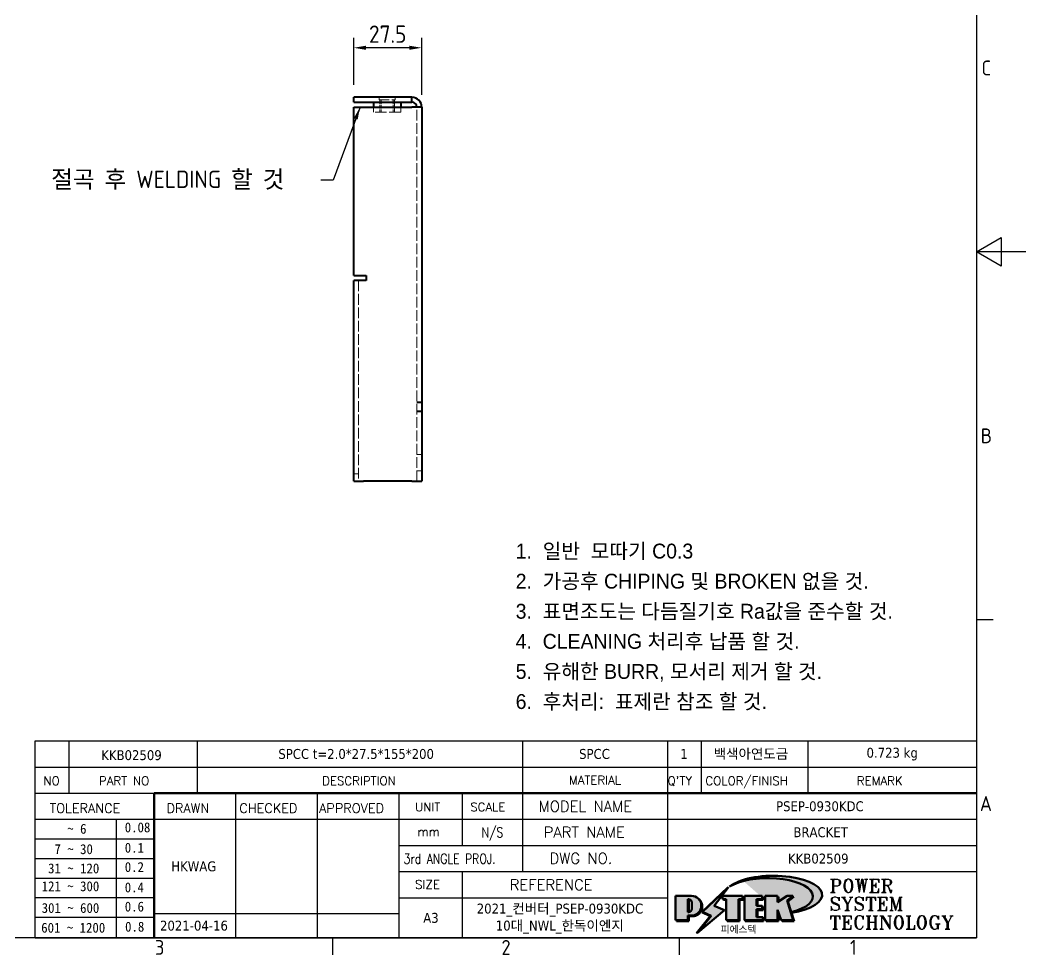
# Model space of a CAD drawing. Header units: millimetres. Extents: x 0 to 840, y 0 to 594.
# Drawn here: x 433.9 to 840, y 13.1 to 390.5 of the extents above; entities that cross this region are included whole.
import ezdxf
from ezdxf.enums import TextEntityAlignment as Align

# ---------------------------------------------------------------- set-up
doc = ezdxf.new("R2010")
doc.units = ezdxf.units.MM
doc.header["$LTSCALE"] = 2
doc.linetypes.add('DASHED', pattern=[0.2067, 0.1654, -0.0413])
doc.layers.get('0').update_dxf_attribs({"color": 3, "lineweight": 25})
for name, color, linetype, lineweight in [('가려진 것(ISO)', 2, 'DASHED', 18), ('가시적인 것(ISO)', 3, 'Continuous', 40), ('경계(ISO)', 7, 'Continuous', 25), ('기호(ISO)', 5, 'Continuous', 25), ('제목(ISO)', 5, 'Continuous', 50), ('치수(ISO)', 2, 'Continuous', 25), ('해치(ISO)', 7, 'Continuous', 18)]:
    doc.layers.add(name, color=color, linetype=linetype, lineweight=lineweight)
doc.styles.add('HAN_291', font='')
doc.styles.add('HAN_370', font='', dxfattribs={"width": 2})
doc.styles.add('ISO Proportional', font='arial.ttf')
doc.styles.add('RC_284', font='ROMANC.shx')
doc.styles.add('RC_287', font='ROMANC.shx')
doc.styles.add('RC_292', font='ROMANC.shx')
doc.styles.add('ROMANT_294', font='romant.shx')
doc.styles.add('문자 텍스트_M2B', font='isocp.shx')
doc.styles.add('치수 텍스트_PSTEK_POSCO', font='isocp.shx')
doc.styles.add('텍스트 스타일198', font='tahoma.ttf')
doc.styles.add('텍스트 스타일333', font='ROMANC.shx', dxfattribs={"width": 0.800000011920929})
doc.styles.get('HAN_291').set_extended_font_data('GulimChe')
doc.styles.get('HAN_370').set_extended_font_data('GulimChe')
doc.dimstyles.new('치수_PSTEK_POSCO', dxfattribs={"dimscale": 2, "dimtxt": 3.5, "dimasz": 2.5, "dimexe": 2, "dimexo": 2.5, "dimgap": 1, "dimtad": 1, "dimrnd": 1e-08, "dimdsep": 46, "dimtxsty": '치수 텍스트_PSTEK_POSCO', "dimcen": 0.09, "dimdle": 10, "dimclrd": 7, "dimclre": 7, "dimclrt": 2, "dimadec": 1, "dimazin": 2, "dimtfac": 1, "dimtmove": 0, "dimatfit": 3, "dimfxl": 0, "dimtolj": 1, "dimlwd": -1, "dimlwe": -1, "dimarcsym": 0})
doc.dimstyles.new('치수_PSTEK_POSCO$7', dxfattribs={"dimscale": 2, "dimtxt": 3.5, "dimasz": 2.5, "dimexe": 2, "dimexo": 2.5, "dimgap": 1, "dimtad": 1, "dimrnd": 1e-08, "dimdsep": 46, "dimtxsty": '치수 텍스트_PSTEK_POSCO', "dimcen": 0.09, "dimdle": 10, "dimclrd": 7, "dimclre": 7, "dimclrt": 2, "dimadec": 1, "dimazin": 2, "dimtfac": 1, "dimtmove": 0, "dimatfit": 3, "dimfxl": 0, "dimtolj": 1, "dimlwd": -1, "dimlwe": -1, "dimarcsym": 0})

# ---------------------------------------------------------------- blocks, each defined once
blk = doc.blocks.new('경계 Default Border')
at = {"layer": '경계(ISO)'}
for p, q in [((410, 74.25000190734863), (413.4000015258789, 74.25000190734863)), ((280, 10), (280, 6.599999666213989)), ((350, 10), (350, 6.599999666213989))]:
    blk.add_line(p, q, dxfattribs=at)
at = {"layer": '경계(ISO)', "flags": 128}
for points in [[(10, 10), (10, 287.0000076293945), (410, 287.0000076293945), (410, 10), (10, 10)], [(420, 148.5000038146973), (410, 148.5000038146973), (415, 151.3867473602295), (415, 145.6132507324219), (410, 148.5000038146973)]]:
    blk.add_lwpolyline(points, dxfattribs=at)
at = {"layer": '경계(ISO)', "color": 2, "char_height": 3.00000011920929, "attachment_point": 7, "style": '문자 텍스트_M2B'}
for s, insert in [('C', (411.0445395201643, 184.0963944559917)), ('B', (410.878270202895, 109.8463944559917)), ('A', (410.7144008173592, 35.61784856929444)), ('3', (244.1685395229535, 6.57139439638704)), ('2', (314.127739416884, 6.57139439638704)), ('1', (384.4860661041481, 6.59999988079071))]:
    blk.add_mtext(s, dxfattribs=dict(at, insert=insert))
blk = doc.blocks.new('제목 블록 PSTEK')
for color, points in [(252, [(317.2195697678507, 17.0593801673321), (322.0326348870767, 21.62682475217465), (322.2781991042243, 21.94392121864296), (317.0471853425802, 16.97985676345368), (318.7512090904202, 16.1899260703855), (316.0018030350395, 12.71868385740789), (316.3356552234328, 13.00206718743325), (318.9235935156908, 16.2694494742633)]), (5, [(321.6183518841322, 17.4193704504104), (319.5281351041078, 18.24969419629727), (322.4505835294948, 22.02344462252142), (317.2195697678507, 17.0593801673321), (318.9235935156908, 16.2694494742633), (316.1741874603099, 12.79820726128571)]), (1, [(324.4839107253602, 19.60711530335299), (325.2419748254881, 19.60711530335299), (325.2419748254881, 20.25857663940324), (321.2266040451076, 20.25857663940324), (321.2266040451076, 19.60711530335299), (321.9846681452406, 19.60711530335299), (321.9846681452406, 15.3430047401139), (324.4839107253602, 15.3430047401139)]), (252, [(321.9846681452406, 19.60711530335299), (321.4042753185749, 19.60711530335299), (321.4042753185749, 19.45905590879572), (321.9846681452406, 19.45905590879572)]), (252, [(324.6615819988275, 19.45905590879572), (325.4196460989604, 19.45905590879572), (325.4196460989604, 20.11051724484596), (325.2419748254881, 20.11051724484596), (325.2419748254881, 19.60711530335299), (324.4839107253602, 19.60711530335299), (324.4839107253602, 15.3430047401139), (322.1623394187076, 15.3430047401139), (322.1623394187076, 15.19494534555726), (324.6615819988275, 15.19494534555726)]), (1, [(329.2277337269622, 20.25857663940324), (325.65654113025, 20.25857663940324), (325.65654113025, 15.3430047401139), (329.3580259941756, 15.3430047401139), (329.3580259941756, 15.9944660761648), (328.1137701654877, 15.9944660761648), (328.1137701654877, 17.56360607323003), (329.2277337269622, 17.56360607323003), (329.2277337269622, 18.25543873810179), (328.1137701654877, 18.25543873810179), (328.1137701654877, 19.60711530335299), (329.2277337269622, 19.60711530335299)]), (252, [(328.2914414389548, 19.45905590879572), (329.4054050004294, 19.45905590879572), (329.4054050004294, 20.11051724484596), (329.2277337269622, 20.11051724484596), (329.2277337269622, 19.60711530335299), (328.1137701654877, 19.60711530335299), (328.1137701654877, 18.25543873810179), (328.2914414389548, 18.25543873810179)]), (1, [(332.3312149849806, 20.25857663940324), (329.8592894925411, 20.25857663940324), (329.8592894925411, 15.3430047401139), (332.3312149849806, 15.3430047401139), (332.3312149849806, 17.4318630164523), (333.0701931098801, 15.3430047401139), (335.4855464857051, 15.3430047401139), (334.2514536401189, 19.30614745124769), (335.4379594596742, 20.25857663940324), (334.3071782107978, 20.25857663940324), (332.3312149849806, 18.99741471888304)]), (252, [(332.5088862584528, 20.1105172448466), (332.3312149849806, 20.1105172448466), (332.3312149849806, 18.99741471888368), (332.5088862584528, 19.11081371413894)]), (252, [(335.6156307331414, 20.11051724484596), (335.2535118015555, 20.11051724484596), (334.2514536401189, 19.30614745124769), (335.4855464857051, 15.3430047401139), (333.1954852176545, 15.3430047401139), (333.2478643833523, 15.19494534555726), (335.6632177591723, 15.19494534555726), (334.4291249135862, 19.15808805669106)]), (252, [(328.2914414389548, 17.41554667867274), (329.4054050004294, 17.41554667867274), (329.4054050004294, 18.10737934354514), (329.2277337269622, 18.10737934354514), (329.2277337269622, 17.56360607323003), (328.1137701654877, 17.56360607323003), (328.1137701654877, 15.9944660761648), (328.2914414389548, 15.9944660761648)]), (252, [(332.5088862584528, 16.92964231796647), (332.3312149849806, 17.43186301645164), (332.3312149849806, 15.3430047401139), (330.0369607660135, 15.3430047401139), (330.0369607660135, 15.19494534555726), (332.5088862584528, 15.19494534555726)]), (252, [(329.5356972676428, 15.8464066816075), (329.3580259941756, 15.8464066816075), (329.3580259941756, 15.3430047401139), (325.8342124037171, 15.3430047401139), (325.8342124037171, 15.19494534555726), (329.5356972676428, 15.19494534555726)])]:
    blk.add_hatch(color=color).paths.add_polyline_path(points)
h = blk.add_hatch(color=1)
edge = h.paths.add_edge_path(flags=0)
edge.add_line((314.2242174273352, 19.60711530335299), (314.2242174273352, 17.00126995915134))
edge.add_line((314.2242174273352, 17.00126995915134), (314.3485873187598, 17.00126995915134))
edge.add_arc((314.3485873187598, 17.6527312952023), 0.6514613360509371, 270, 360)
edge.add_line((315.0000486548106, 17.6527312952023), (315.0000486548106, 18.95565396730211))
edge.add_arc((314.3485873187598, 18.95565396730212), 0.6514613360508712, 0, 90)
edge.add_line((314.3485873187598, 19.60711530335299), (314.2242174273352, 19.60711530335299))
edge = h.paths.add_edge_path()
edge.add_arc((314.9847713324306, 18.28938669179658), 1.969189947606664, 269.9999999999959, 450)
edge.add_line((314.9847713324306, 20.25857663940318), (311.7664314776902, 20.25857663940324))
edge.add_line((311.7664314776902, 20.25857663940324), (311.7664314776902, 15.3430047401139))
edge.add_line((311.7664314776902, 15.3430047401139), (314.2242174273352, 15.3430047401139))
edge.add_line((314.2242174273352, 15.3430047401139), (314.2242174273352, 16.32019674418991))
edge.add_line((314.2242174273352, 16.32019674418991), (314.9847713324307, 16.32019674418991))
h = blk.add_hatch(color=252)
edge = h.paths.add_edge_path()
edge.add_arc((314.9847713324309, 18.28938669179657), 1.969189947606666, 270, 406.8278729790604)
edge.add_arc((315.1624426058984, 18.1413272972396), 1.969189947606962, -90, 53.560984836317004, ccw=False)
edge.add_line((315.1624426058984, 16.17213734963263), (314.4018887008024, 16.17213734963263))
edge.add_line((314.4018887008024, 16.17213734963263), (314.4018887008024, 15.19494534555726))
edge.add_line((314.4018887008024, 15.19494534555726), (311.9441027511573, 15.19494534555726))
edge.add_line((311.9441027511573, 15.19494534555726), (311.9441027511573, 15.3430047401139))
edge.add_line((311.9441027511573, 15.3430047401139), (314.2242174273352, 15.3430047401139))
edge.add_line((314.2242174273352, 15.3430047401139), (314.2242174273352, 16.32019674418991))
edge.add_line((314.2242174273352, 16.32019674418991), (314.9847713324309, 16.32019674418991))
h = blk.add_hatch(color=252)
edge = h.paths.add_edge_path()
edge.add_line((314.4018887008024, 19.45905590879572), (314.5262585922315, 19.45905590879572))
edge.add_arc((314.5262585922314, 18.80759457274939), 0.6514613360463194, 60.4189348879147, 90.00000000000318, ccw=False)
edge.add_arc((314.3485873187602, 18.95565396730057), 0.6514613360524251, 39.96992292766206, 90.00000000009999)
edge.add_line((314.3485873187591, 19.60711530335307), (314.2242174273352, 19.60711530335298))
edge.add_line((314.2242174273352, 19.60711530335299), (314.2242174273352, 17.00126995915134))
edge.add_line((314.2242174273352, 17.00126995915134), (314.3485873187591, 17.00126995915134))
edge.add_arc((314.3485873187568, 17.652731295233), 0.6514613360816299, 270.0000000002, 274.6930825552478)
edge.add_line((314.4018887008024, 17.0034541317032), (314.4018887008024, 19.45905590879572))
at = {"layer": '해치(ISO)', "true_color": 0x27d1fc}
h = blk.add_hatch(color=140, dxfattribs=at)
edge = h.paths.add_edge_path()
edge.add_ellipse((330.3660919371412, 20.15576403068321), major_axis=(9.100907360794343, 0), ratio=0.4069904968023172, start_angle=301.3098473703837, end_angle=507.7436900681698)
edge.add_ellipse((331.5340919371412, 20.4634168429492), major_axis=(-9.82350664112931, 0), ratio=0.3942600559756514, start_angle=111.51207141178469, end_angle=334.47025347086895, ccw=False)
edge.add_line((335.1363447531188, 16.8601935978785), (335.0955236905705, 16.99119398620872))
at = {"color": 180}
for p, q in [((182.475792979055, 11.79100474011392), (182.4757929790549, 51.56524660363496)), ((182.4757929790549, 51.56524660363496), (372.4757929537551, 51.56524660363496)), ((189.2651435055721, 51.56524660363496), (189.2651435055722, 41.00524660363494)), ((215.2152739891528, 41.00524660363494), (215.2152739891528, 51.56524660363496)), ((280.8758854511282, 51.56524660363496), (280.8758854511282, 41.00524660363494)), ((310.0881549537552, 51.56524660363496), (310.0881549537553, 41.00524660363494)), ((316.9044520275131, 51.56524660363496), (316.9044520275127, 41.00524660363494)), ((338.4566026226726, 51.56524660363496), (338.4566026226727, 41.00524660363494)), ((372.4757929537551, 51.56524660363496), (372.4757929537551, 11.79100474011389)), ((182.475792979055, 46.2852466036349), (372.4757929537551, 46.28524660363492)), ((182.475792979055, 41.00524660363493), (206.451475290024, 41.00524660363493)), ((222.9401812389276, 11.79100474011392), (222.9401812389276, 41.00524660363494)), ((239.4288871878316, 11.79100474011392), (239.4288871878316, 41.00524660363494)), ((255.9175931367356, 11.79100474011392), (255.9175931367356, 41.00524660363494)), ((268.6918866058747, 41.00524660363494), (268.6918866058747, 30.44524660363498)), ((280.8758854511282, 41.00524660363494), (280.8758854511282, 25.16524660363502)), ((310.088154953755, 41.00524660363494), (310.088154953755, 11.79100474011392)), ((182.475792979055, 35.72524660363497), (206.451475290024, 35.72524660363497)), ((198.8621818849491, 12.02524660363491), (198.8621818849491, 35.72524660363497)), ((206.451475290024, 35.72524660363497), (372.4757929537551, 35.72524660363497)), ((182.475792979055, 31.77524660363492), (206.451475290024, 31.77524660363492)), ((255.917593136736, 30.44524660363498), (372.4757929537552, 30.44524660363501)), ((182.475792979055, 27.82524660363487), (206.451475290024, 27.82524660363487)), ((255.9175931367359, 25.16524660363502), (372.4757929537552, 25.165246603635)), ((268.6918866058744, 25.16524660363502), (268.6918866058744, 11.79100474011392)), ((182.475792979055, 23.87524660363505), (206.451475290024, 23.87524660363505)), ((182.475792979055, 19.92524660363478), (206.451475290024, 19.92524660363478)), ((255.9175931367359, 19.88524660363481), (310.0881549537553, 19.88524660363481)), ((206.451475290024, 16.74100474011396), (255.9175931367359, 16.74100474011396)), ((182.475792979055, 15.97524660363496), (206.451475290024, 15.97524660363496)), ((182.475792979055, 11.79100474011392), (372.4757929537551, 11.79100474011389))]:
    blk.add_line(p, q, dxfattribs=at)
at = {"color": 7, "lineweight": 50}
for p, q in [((206.4514752900237, 11.79100474011392), (206.4514752900237, 41.00524660363494)), ((206.451475290024, 41.00524660363494), (372.4757929537551, 41.00524660363496))]:
    blk.add_line(p, q, dxfattribs=at)
at = {"color": 7}
for p, q in [((322.2781991042243, 21.94392121864296), (317.0471853425802, 16.97985676345368)), ((322.4505835294948, 22.02344462252142), (317.2195697678507, 17.0593801673321)), ((317.2195697678507, 17.0593801673321), (322.0326348870767, 21.62682475217465)), ((319.5281351041078, 18.24969419629727), (322.4505835294948, 22.02344462252142)), ((322.0326348870767, 21.62682475217465), (322.2781991042243, 21.94392121864296)), ((311.7664314776902, 20.25900474011391), (311.7664314776902, 15.34300474011391)), ((314.9847713324309, 20.25857663940324), (311.7664314776902, 20.25857663940324)), ((314.9847713324309, 20.25857663940324), (311.7664314776902, 20.25857663940324)), ((311.7664314776902, 20.25857663940324), (311.7664314776902, 15.3430047401139)), ((314.2242174273352, 17.00126995915134), (314.2242174273352, 19.60711530335299)), ((314.2242174273352, 19.60711530335299), (314.3485873187591, 19.60711530335299)), ((314.3485873187591, 19.60711530335299), (314.2242174273352, 19.60711530335299)), ((314.2242174273352, 19.60711530335299), (314.2242174273352, 17.00126995915134)), ((314.2242174273352, 17.00126995915134), (314.2242174273352, 19.60711530335299)), ((314.2242174273352, 19.60711530335299), (314.3485873187591, 19.60711530335299)), ((314.4018887008024, 19.45905590879572), (314.5262585922314, 19.45905590879572)), ((314.4018887008024, 17.0034541317032), (314.4018887008024, 19.45905590879572)), ((315.0000486548106, 18.95565396730275), (315.0000486548106, 17.65273129520161)), ((315.0000486548106, 18.95565396730275), (315.0000486548106, 17.65273129520161)), ((325.2419748254881, 20.25857663940324), (321.2266040451076, 20.25857663940324)), ((321.2266040451076, 20.25857663940324), (321.2266040451076, 19.60711530335299)), ((325.2419748254881, 20.25857663940324), (321.2266040451076, 20.25857663940324)), ((321.2266040451076, 20.25857663940324), (321.2266040451076, 19.60711530335299)), ((321.2266040451076, 19.60711530335299), (321.9846681452406, 19.60711530335299)), ((321.2266040451076, 19.60711530335299), (321.9846681452406, 19.60711530335299)), ((321.4042753185749, 19.60711530335299), (321.4042753185749, 19.45905590879572)), ((321.9846681452406, 19.60711530335299), (321.4042753185749, 19.60711530335299)), ((321.4042753185749, 19.45905590879572), (321.9846681452406, 19.45905590879572)), ((321.9846681452406, 19.60711530335299), (321.9846681452406, 15.3430047401139)), ((321.9846681452406, 19.45905590879572), (321.9846681452406, 19.60711530335299)), ((321.9846681452406, 19.60711530335299), (321.9846681452406, 15.3430047401139)), ((324.4839107253602, 19.60711530335299), (325.2419748254881, 19.60711530335299)), ((324.4839107253602, 15.3430047401139), (324.4839107253602, 19.60711530335299)), ((325.2419748254881, 19.60711530335299), (324.4839107253602, 19.60711530335299)), ((324.4839107253602, 19.60711530335299), (324.4839107253602, 15.3430047401139)), ((324.4839107253602, 19.60711530335299), (325.2419748254881, 19.60711530335299)), ((324.4839107253602, 15.3430047401139), (324.4839107253602, 19.60711530335299)), ((324.6615819988275, 19.45905590879572), (325.4196460989604, 19.45905590879572)), ((324.6615819988275, 15.19494534555726), (324.6615819988275, 19.45905590879572)), ((325.2419748254881, 19.60711530335299), (325.2419748254881, 20.25857663940324)), ((325.2419748254881, 19.60711530335299), (325.2419748254881, 20.25857663940324)), ((325.4196460989604, 20.11051724484596), (325.2419748254881, 20.11051724484596)), ((325.2419748254881, 20.11051724484596), (325.2419748254881, 19.60711530335299)), ((325.4196460989604, 19.45905590879572), (325.4196460989604, 20.11051724484596)), ((329.2277337269622, 20.25857663940324), (325.65654113025, 20.25857663940324)), ((325.65654113025, 20.25857663940324), (325.65654113025, 15.3430047401139)), ((325.65654113025, 20.25857663940324), (325.65654113025, 15.3430047401139)), ((329.2277337269622, 20.25857663940324), (325.65654113025, 20.25857663940324)), ((328.1137701654877, 18.25543873810179), (328.1137701654877, 19.60711530335299)), ((328.1137701654877, 19.60711530335299), (329.2277337269622, 19.60711530335299)), ((329.2277337269622, 19.60711530335299), (328.1137701654877, 19.60711530335299)), ((328.1137701654877, 19.60711530335299), (328.1137701654877, 18.25543873810179)), ((328.1137701654877, 18.25543873810179), (328.1137701654877, 19.60711530335299)), ((328.1137701654877, 19.60711530335299), (329.2277337269622, 19.60711530335299)), ((328.2914414389548, 18.25543873810179), (328.2914414389548, 19.45905590879572)), ((328.2914414389548, 19.45905590879572), (329.4054050004294, 19.45905590879572)), ((329.2277337269622, 19.60711530335299), (329.2277337269622, 20.25857663940324)), ((329.2277337269622, 19.60711530335299), (329.2277337269622, 20.25857663940324)), ((329.4054050004294, 20.11051724484596), (329.2277337269622, 20.11051724484596)), ((329.2277337269622, 20.11051724484596), (329.2277337269622, 19.60711530335299)), ((329.4054050004294, 19.45905590879572), (329.4054050004294, 20.11051724484596)), ((332.3312149849806, 20.25857663940324), (329.8592894925411, 20.25857663940324)), ((329.8592894925411, 20.25857663940324), (329.8592894925411, 15.3430047401139)), ((329.8592894925411, 20.25857663940324), (329.8592894925411, 15.3430047401139)), ((332.3312149849806, 20.25857663940324), (329.8592894925411, 20.25857663940324)), ((334.3071782107978, 20.25857663940324), (332.3312149849806, 18.99741471888304)), ((332.3312149849806, 18.99741471888304), (332.3312149849806, 20.25857663940324)), ((334.3071782107978, 20.25857663940324), (332.3312149849806, 18.99741471888304)), ((332.3312149849806, 18.99741471888304), (332.3312149849806, 20.25857663940324)), ((332.5088862584528, 20.1105172448466), (332.3312149849806, 20.1105172448466)), ((332.3312149849806, 20.1105172448466), (332.3312149849806, 18.99741471888368)), ((332.3312149849806, 18.99741471888368), (332.5088862584528, 19.11081371413894)), ((332.5088862584528, 19.11081371413894), (332.5088862584528, 20.1105172448466)), ((334.2514536401189, 19.30614745124769), (335.4379594596742, 20.25857663940324)), ((334.2514536401189, 19.30614745124769), (335.4379594596742, 20.25857663940324)), ((335.2535118015555, 20.11051724484596), (334.2514536401189, 19.30614745124769)), ((335.4855464857051, 15.3430047401139), (334.2514536401189, 19.30614745124769)), ((334.2514536401189, 19.30614745124769), (335.4855464857051, 15.3430047401139)), ((335.4855464857051, 15.3430047401139), (334.2514536401189, 19.30614745124769)), ((335.4379594596742, 20.25857663940324), (334.3071782107978, 20.25857663940324)), ((335.4379594596742, 20.25857663940324), (334.3071782107978, 20.25857663940324)), ((334.4291249135862, 19.15808805669104), (335.6156307331414, 20.11051724484596)), ((335.6632177591723, 15.19494534555726), (334.4291249135862, 19.15808805669104)), ((335.6156307331414, 20.11051724484596), (335.2535118015555, 20.11051724484596)), ((314.3485873187591, 17.00126995915134), (314.2242174273352, 17.00126995915134)), ((314.2242174273352, 17.00126995915134), (314.3485873187591, 17.00126995915134)), ((314.3485873187591, 17.00126995915134), (314.2242174273352, 17.00126995915134)), ((314.2242174273352, 16.32019674418991), (314.9847713324309, 16.32019674418991)), ((314.2242174273352, 15.3430047401139), (314.2242174273352, 16.32019674418991)), ((314.9847713324309, 16.32019674418991), (314.2242174273352, 16.32019674418991)), ((314.2242174273352, 16.32019674418991), (314.2242174273352, 15.3430047401139)), ((314.2242174273352, 16.32019674418991), (314.9847713324309, 16.32019674418991)), ((314.2242174273352, 15.3430047401139), (314.2242174273352, 16.32019674418991)), ((316.1741874603099, 12.79820726128571), (321.6183518841322, 17.4193704504104)), ((318.9235935156908, 16.2694494742633), (316.1741874603099, 12.79820726128571)), ((316.3356552234328, 13.00206718743325), (318.9235935156908, 16.2694494742633)), ((317.0471853425802, 16.97985676345368), (318.7512090904202, 16.1899260703855)), ((318.9235935156908, 16.2694494742633), (317.2195697678507, 17.0593801673321)), ((317.2195697678507, 17.0593801673321), (318.9235935156908, 16.2694494742633)), ((321.6183518841322, 17.4193704504104), (319.5281351041078, 18.24969419629727)), ((329.2277337269622, 18.25543873810179), (328.1137701654877, 18.25543873810179)), ((328.1137701654877, 18.25543873810179), (328.2914414389548, 18.25543873810179)), ((329.2277337269622, 18.25543873810179), (328.1137701654877, 18.25543873810179)), ((328.1137701654877, 17.56360607323003), (329.2277337269622, 17.56360607323003)), ((328.1137701654877, 15.9944660761648), (328.1137701654877, 17.56360607323003)), ((329.2277337269622, 17.56360607323003), (328.1137701654877, 17.56360607323003)), ((328.1137701654877, 17.56360607323003), (328.1137701654877, 15.9944660761648)), ((328.1137701654877, 17.56360607323003), (329.2277337269622, 17.56360607323003)), ((328.1137701654877, 15.9944660761648), (328.1137701654877, 17.56360607323003)), ((328.2914414389548, 15.9944660761648), (328.2914414389548, 17.41554667867274)), ((328.2914414389548, 17.41554667867274), (329.4054050004294, 17.41554667867274)), ((329.2277337269622, 17.56360607323003), (329.2277337269622, 18.25543873810179)), ((329.2277337269622, 17.56360607323003), (329.2277337269622, 18.25543873810179)), ((329.4054050004294, 18.10737934354514), (329.2277337269622, 18.10737934354514)), ((329.2277337269622, 18.10737934354514), (329.2277337269622, 17.56360607323003)), ((329.4054050004294, 17.41554667867274), (329.4054050004294, 18.10737934354514)), ((332.3312149849806, 17.4318630164523), (333.0701931098801, 15.3430047401139)), ((332.3312149849806, 15.3430047401139), (332.3312149849806, 17.4318630164523)), ((332.5088862584528, 16.92964231796647), (332.3312149849806, 17.43186301645164)), ((332.3312149849806, 17.43186301645164), (332.3312149849806, 15.3430047401139)), ((332.3312149849806, 17.4318630164523), (333.0701931098801, 15.3430047401139)), ((332.3312149849806, 15.3430047401139), (332.3312149849806, 17.4318630164523)), ((332.5088862584528, 15.19494534555726), (332.5088862584528, 16.92964231796647)), ((345.0447381189468, 17.50375595811051), (344.9867755289346, 17.689895936919)), ((311.7664314776902, 15.3430047401139), (314.2242174273352, 15.3430047401139)), ((311.7664314776902, 15.3430047401139), (314.2242174273352, 15.3430047401139)), ((314.2242174273352, 15.3430047401139), (311.9441027511573, 15.3430047401139)), ((311.9441027511573, 15.3430047401139), (311.9441027511573, 15.19494534555726)), ((311.9441027511573, 15.19494534555726), (314.4018887008024, 15.19494534555726)), ((314.4018887008024, 16.17213734963263), (315.162442605898, 16.17213734963263)), ((314.4018887008024, 15.19494534555726), (314.4018887008024, 16.17213734963263)), ((318.7512090904202, 16.1899260703855), (316.0018030350395, 12.71868385740789)), ((321.9846681452406, 15.3430047401139), (324.4839107253602, 15.3430047401139)), ((321.9846681452406, 15.3430047401139), (324.4839107253602, 15.3430047401139)), ((324.4839107253602, 15.3430047401139), (322.1623394187076, 15.3430047401139)), ((322.1623394187076, 15.3430047401139), (322.1623394187076, 15.19494534555726)), ((322.1623394187076, 15.19494534555726), (324.6615819988275, 15.19494534555726)), ((325.65654113025, 15.3430047401139), (329.3580259941756, 15.3430047401139)), ((325.65654113025, 15.3430047401139), (329.3580259941756, 15.3430047401139)), ((329.3580259941756, 15.3430047401139), (325.8342124037171, 15.3430047401139)), ((325.8342124037171, 15.3430047401139), (325.8342124037171, 15.19494534555726)), ((325.8342124037171, 15.19494534555726), (329.5356972676428, 15.19494534555726)), ((329.3580259941756, 15.9944660761648), (328.1137701654877, 15.9944660761648)), ((328.1137701654877, 15.9944660761648), (328.2914414389548, 15.9944660761648)), ((329.3580259941756, 15.9944660761648), (328.1137701654877, 15.9944660761648)), ((329.3580259941756, 15.3430047401139), (329.3580259941756, 15.9944660761648)), ((329.3580259941756, 15.3430047401139), (329.3580259941756, 15.9944660761648)), ((329.5356972676428, 15.8464066816075), (329.3580259941756, 15.8464066816075)), ((329.3580259941756, 15.8464066816075), (329.3580259941756, 15.3430047401139)), ((329.5356972676428, 15.19494534555726), (329.5356972676428, 15.8464066816075)), ((329.8592894925411, 15.3430047401139), (332.3312149849806, 15.3430047401139)), ((329.8592894925411, 15.3430047401139), (332.3312149849806, 15.3430047401139)), ((332.3312149849806, 15.3430047401139), (330.0369607660135, 15.3430047401139)), ((330.0369607660135, 15.3430047401139), (330.0369607660135, 15.19494534555726)), ((330.0369607660135, 15.19494534555726), (332.5088862584528, 15.19494534555726)), ((333.0701931098801, 15.3430047401139), (335.4855464857051, 15.3430047401139)), ((333.0701931098801, 15.3430047401139), (335.4855464857051, 15.3430047401139)), ((335.4855464857051, 15.3430047401139), (333.1954852176545, 15.3430047401139)), ((333.1954852176545, 15.3430047401139), (333.2478643833523, 15.19494534555726)), ((333.2478643833523, 15.19494534555726), (335.6632177591723, 15.19494534555726)), ((316.0018030350395, 12.71868385740789), (316.3356552234328, 13.00206718743325))]:
    blk.add_line(p, q, dxfattribs=at)
at = {"color": 5}
for p, q in [((322.4505835294948, 22.02344462252142), (317.2195697678507, 17.0593801673321)), ((319.5281351041078, 18.24969419629727), (322.4505835294948, 22.02344462252142)), ((316.1741874603099, 12.79820726128571), (321.6183518841322, 17.4193704504104)), ((318.9235935156908, 16.2694494742633), (316.1741874603099, 12.79820726128571)), ((317.2195697678507, 17.0593801673321), (318.9235935156908, 16.2694494742633)), ((321.6183518841322, 17.4193704504104), (319.5281351041078, 18.24969419629727))]:
    blk.add_line(p, q, dxfattribs=at)
at = {"color": 1}
for p, q in [((314.9847713324309, 20.25857663940324), (311.7664314776902, 20.25857663940324)), ((311.7664314776902, 20.25857663940324), (311.7664314776902, 15.3430047401139)), ((314.2242174273352, 17.00126995915134), (314.2242174273352, 19.60711530335299)), ((314.2242174273352, 19.60711530335299), (314.3485873187591, 19.60711530335299)), ((315.0000486548106, 18.95565396730275), (315.0000486548106, 17.65273129520161)), ((325.2419748254881, 20.25857663940324), (321.2266040451076, 20.25857663940324)), ((321.2266040451076, 20.25857663940324), (321.2266040451076, 19.60711530335299)), ((321.2266040451076, 19.60711530335299), (321.9846681452406, 19.60711530335299)), ((321.9846681452406, 19.60711530335299), (321.9846681452406, 15.3430047401139)), ((324.4839107253602, 19.60711530335299), (325.2419748254881, 19.60711530335299)), ((324.4839107253602, 15.3430047401139), (324.4839107253602, 19.60711530335299)), ((325.2419748254881, 19.60711530335299), (325.2419748254881, 20.25857663940324)), ((329.2277337269622, 20.25857663940324), (325.65654113025, 20.25857663940324)), ((325.65654113025, 20.25857663940324), (325.65654113025, 15.3430047401139)), ((328.1137701654877, 18.25543873810179), (328.1137701654877, 19.60711530335299)), ((328.1137701654877, 19.60711530335299), (329.2277337269622, 19.60711530335299)), ((329.2277337269622, 19.60711530335299), (329.2277337269622, 20.25857663940324)), ((332.3312149849806, 20.25857663940324), (329.8592894925411, 20.25857663940324)), ((329.8592894925411, 20.25857663940324), (329.8592894925411, 15.3430047401139)), ((334.3071782107978, 20.25857663940324), (332.3312149849806, 18.99741471888304)), ((332.3312149849806, 18.99741471888304), (332.3312149849806, 20.25857663940324)), ((334.2514536401189, 19.30614745124769), (335.4379594596742, 20.25857663940324)), ((335.4855464857051, 15.3430047401139), (334.2514536401189, 19.30614745124769)), ((335.4379594596742, 20.25857663940324), (334.3071782107978, 20.25857663940324)), ((314.3485873187591, 17.00126995915134), (314.2242174273352, 17.00126995915134)), ((314.2242174273352, 16.32019674418991), (314.9847713324309, 16.32019674418991)), ((314.2242174273352, 15.3430047401139), (314.2242174273352, 16.32019674418991)), ((329.2277337269622, 18.25543873810179), (328.1137701654877, 18.25543873810179)), ((328.1137701654877, 17.56360607323003), (329.2277337269622, 17.56360607323003)), ((328.1137701654877, 15.9944660761648), (328.1137701654877, 17.56360607323003)), ((329.2277337269622, 17.56360607323003), (329.2277337269622, 18.25543873810179)), ((332.3312149849806, 17.4318630164523), (333.0701931098801, 15.3430047401139)), ((332.3312149849806, 15.3430047401139), (332.3312149849806, 17.4318630164523)), ((311.7664314776902, 15.3430047401139), (314.2242174273352, 15.3430047401139)), ((321.9846681452406, 15.3430047401139), (324.4839107253602, 15.3430047401139)), ((325.65654113025, 15.3430047401139), (329.3580259941756, 15.3430047401139)), ((329.3580259941756, 15.9944660761648), (328.1137701654877, 15.9944660761648)), ((329.3580259941756, 15.3430047401139), (329.3580259941756, 15.9944660761648)), ((329.8592894925411, 15.3430047401139), (332.3312149849806, 15.3430047401139)), ((333.0701931098801, 15.3430047401139), (335.4855464857051, 15.3430047401139))]:
    blk.add_line(p, q, dxfattribs=at)
at = {"color": 7}
for centre, radius, start, end in [((314.3485873187598, 18.95565396730211), 0.6514613360508712, 0, 90), ((314.3485873187602, 18.95565396730057), 0.6514613360524251, 39.96992292766117, 90), ((314.3485873187598, 18.95565396730212), 0.6514613360508712, 0, 90), ((314.5262585922314, 18.80759457274939), 0.6514613360463193, 60.41893488791137, 90), ((314.9847713324309, 18.28938669179658), 1.969189947606665, 270, 90), ((314.9847713324309, 18.28938669179658), 1.969189947606665, 270, 90), ((314.9847713324307, 18.2893866917965), 1.969189947606594, 270, 46.82787297909833), ((315.1624426058984, 18.1413272972396), 1.969189947606961, 270, 53.56098483636067), ((314.3485873187597, 17.65273129520228), 0.6514613360509381, 270, 0), ((314.3485873187598, 17.6527312952023), 0.6514613360509381, 270, 0), ((314.3485873187568, 17.652731295233), 0.6514613360816299, 270, 274.6930825552478)]:
    blk.add_arc(centre, radius, start, end, dxfattribs=at)
at = {"color": 1}
for centre, radius, start, end in [((314.3485873187598, 18.95565396730211), 0.6514613360508712, 0, 90), ((314.9847713324309, 18.28938669179657), 1.969189947606665, 270, 90), ((314.3485873187598, 17.6527312952023), 0.6514613360509381, 270, 0)]:
    blk.add_arc(centre, radius, start, end, dxfattribs=at)
at = {"layer": '제목(ISO)', "lineweight": 18}
blk.add_line((182.475792979055, 35.72500474011393), (182.475792979055, 11.79100474011392), dxfattribs=at)
at = {"layer": '제목(ISO)'}
for p, q in [((322.2781991042243, 21.94392121864296), (317.0471853425802, 16.97985676345368)), ((322.4505835294948, 22.02344462252142), (317.2195697678507, 17.0593801673321)), ((317.2195697678507, 17.0593801673321), (322.0326348870767, 21.62682475217465)), ((319.5281351041078, 18.24969419629727), (322.4505835294948, 22.02344462252142)), ((322.0326348870767, 21.62682475217465), (322.2781991042243, 21.94392121864296)), ((314.9847713324306, 20.25857663940324), (311.7664314776902, 20.25857663940324)), ((311.7664314776902, 20.25857663940324), (311.7664314776902, 15.3430047401139)), ((314.2242174273352, 17.00126995915134), (314.2242174273352, 19.60711530335299)), ((314.2242174273352, 19.60711530335299), (314.3485873187598, 19.60711530335299)), ((314.3485873187591, 19.60711530335299), (314.2242174273352, 19.60711530335299)), ((314.2242174273352, 19.60711530335299), (314.2242174273352, 17.00126995915134)), ((314.4018887008024, 19.45905590879572), (314.5262585922314, 19.45905590879572)), ((314.4018887008024, 17.0034541317032), (314.4018887008024, 19.45905590879572)), ((315.0000486548106, 18.95565396730211), (315.0000486548106, 17.6527312952023)), ((325.2419748254881, 20.25857663940324), (321.2266040451076, 20.25857663940324)), ((321.2266040451076, 20.25857663940324), (321.2266040451076, 19.60711530335299)), ((321.2266040451076, 19.60711530335299), (321.9846681452406, 19.60711530335299)), ((321.9846681452406, 19.60711530335299), (321.4042753185749, 19.60711530335299)), ((321.4042753185749, 19.60711530335299), (321.4042753185749, 19.45905590879572)), ((321.4042753185749, 19.45905590879572), (321.9846681452406, 19.45905590879572)), ((321.9846681452406, 19.60711530335299), (321.9846681452406, 15.3430047401139)), ((321.9846681452406, 19.45905590879572), (321.9846681452406, 19.60711530335299)), ((324.4839107253602, 19.60711530335299), (325.2419748254881, 19.60711530335299)), ((324.4839107253602, 15.3430047401139), (324.4839107253602, 19.60711530335299)), ((325.2419748254881, 19.60711530335299), (324.4839107253602, 19.60711530335299)), ((324.4839107253602, 19.60711530335299), (324.4839107253602, 15.3430047401139)), ((324.6615819988275, 19.45905590879572), (325.4196460989604, 19.45905590879572)), ((324.6615819988275, 15.19494534555726), (324.6615819988275, 19.45905590879572)), ((325.2419748254881, 19.60711530335299), (325.2419748254881, 20.25857663940324)), ((325.4196460989604, 20.11051724484596), (325.2419748254881, 20.11051724484596)), ((325.2419748254881, 20.11051724484596), (325.2419748254881, 19.60711530335299)), ((325.4196460989604, 19.45905590879572), (325.4196460989604, 20.11051724484596)), ((329.2277337269622, 20.25857663940324), (325.65654113025, 20.25857663940324)), ((325.65654113025, 20.25857663940324), (325.65654113025, 15.3430047401139)), ((328.1137701654877, 18.25543873810179), (328.1137701654877, 19.60711530335299)), ((328.1137701654877, 19.60711530335299), (329.2277337269622, 19.60711530335299)), ((329.2277337269622, 19.60711530335299), (328.1137701654877, 19.60711530335299)), ((328.1137701654877, 19.60711530335299), (328.1137701654877, 18.25543873810179)), ((328.2914414389548, 19.45905590879572), (329.4054050004294, 19.45905590879572)), ((328.2914414389548, 18.25543873810179), (328.2914414389548, 19.45905590879572)), ((329.2277337269622, 19.60711530335299), (329.2277337269622, 20.25857663940324)), ((329.4054050004294, 20.11051724484596), (329.2277337269622, 20.11051724484596)), ((329.2277337269622, 20.11051724484596), (329.2277337269622, 19.60711530335299)), ((329.4054050004294, 19.45905590879572), (329.4054050004294, 20.11051724484596)), ((332.3312149849806, 20.25857663940324), (329.8592894925411, 20.25857663940324)), ((329.8592894925411, 20.25857663940324), (329.8592894925411, 15.3430047401139)), ((334.3071782107978, 20.25857663940324), (332.3312149849806, 18.99741471888304)), ((332.3312149849806, 18.99741471888304), (332.3312149849806, 20.25857663940324)), ((332.5088862584528, 20.1105172448466), (332.3312149849806, 20.1105172448466)), ((332.3312149849806, 20.1105172448466), (332.3312149849806, 18.99741471888368)), ((332.3312149849806, 18.99741471888368), (332.5088862584528, 19.11081371413894)), ((332.5088862584528, 19.11081371413894), (332.5088862584528, 20.1105172448466)), ((334.2514536401189, 19.30614745124769), (335.4379594596742, 20.25857663940324)), ((335.2535118015555, 20.11051724484596), (334.2514536401189, 19.30614745124769)), ((335.4855464857051, 15.3430047401139), (334.2514536401189, 19.30614745124769)), ((334.2514536401189, 19.30614745124769), (335.4855464857051, 15.3430047401139)), ((335.4379594596742, 20.25857663940324), (334.3071782107978, 20.25857663940324)), ((334.4291249135862, 19.15808805669106), (335.6156307331414, 20.11051724484596)), ((335.6632177591723, 15.19494534555726), (334.4291249135862, 19.15808805669106)), ((335.6156307331414, 20.11051724484596), (335.2535118015555, 20.11051724484596)), ((314.3485873187598, 17.00126995915134), (314.2242174273352, 17.00126995915134)), ((314.2242174273352, 17.00126995915134), (314.3485873187591, 17.00126995915134)), ((314.2242174273352, 15.3430047401139), (314.2242174273352, 16.32019674418991)), ((314.2242174273352, 16.32019674418991), (314.9847713324307, 16.32019674418991)), ((314.9847713324309, 16.32019674418991), (314.2242174273352, 16.32019674418991)), ((314.2242174273352, 16.32019674418991), (314.2242174273352, 15.3430047401139)), ((316.1741874603099, 12.79820726128571), (321.6183518841322, 17.4193704504104)), ((318.9235935156908, 16.2694494742633), (316.1741874603099, 12.79820726128571)), ((316.3356552234328, 13.00206718743325), (318.9235935156908, 16.2694494742633)), ((317.0471853425802, 16.97985676345368), (318.7512090904202, 16.1899260703855)), ((317.2195697678507, 17.0593801673321), (318.9235935156908, 16.2694494742633)), ((318.9235935156908, 16.2694494742633), (317.2195697678507, 17.0593801673321)), ((321.6183518841322, 17.4193704504104), (319.5281351041078, 18.24969419629727)), ((329.2277337269622, 18.25543873810179), (328.1137701654877, 18.25543873810179)), ((328.1137701654877, 18.25543873810179), (328.2914414389548, 18.25543873810179)), ((328.1137701654877, 15.9944660761648), (328.1137701654877, 17.56360607323003)), ((328.1137701654877, 17.56360607323003), (329.2277337269622, 17.56360607323003)), ((329.2277337269622, 17.56360607323003), (328.1137701654877, 17.56360607323003)), ((328.1137701654877, 17.56360607323003), (328.1137701654877, 15.9944660761648)), ((328.2914414389548, 17.41554667867274), (329.4054050004294, 17.41554667867274)), ((328.2914414389548, 15.9944660761648), (328.2914414389548, 17.41554667867274)), ((329.2277337269622, 17.56360607323003), (329.2277337269622, 18.25543873810179)), ((329.4054050004294, 18.10737934354514), (329.2277337269622, 18.10737934354514)), ((329.2277337269622, 18.10737934354514), (329.2277337269622, 17.56360607323003)), ((329.4054050004294, 17.41554667867274), (329.4054050004294, 18.10737934354514)), ((332.3312149849806, 15.3430047401139), (332.3312149849806, 17.4318630164523)), ((332.3312149849806, 17.4318630164523), (333.0701931098801, 15.3430047401139)), ((332.5088862584528, 16.92964231796647), (332.3312149849806, 17.43186301645164)), ((332.3312149849806, 17.43186301645164), (332.3312149849806, 15.3430047401139)), ((332.5088862584528, 15.19494534555726), (332.5088862584528, 16.92964231796647)), ((311.7664314776902, 15.3430047401139), (314.2242174273352, 15.3430047401139)), ((314.2242174273352, 15.3430047401139), (311.9441027511573, 15.3430047401139)), ((311.9441027511573, 15.3430047401139), (311.9441027511573, 15.19494534555726)), ((311.9441027511573, 15.19494534555726), (314.4018887008024, 15.19494534555726)), ((314.4018887008024, 15.19494534555726), (314.4018887008024, 16.17213734963263)), ((314.4018887008024, 16.17213734963263), (315.1624426058984, 16.17213734963263)), ((318.7512090904202, 16.1899260703855), (316.0018030350395, 12.71868385740789)), ((321.9846681452406, 15.3430047401139), (324.4839107253602, 15.3430047401139)), ((324.4839107253602, 15.3430047401139), (322.1623394187076, 15.3430047401139)), ((322.1623394187076, 15.3430047401139), (322.1623394187076, 15.19494534555726)), ((322.1623394187076, 15.19494534555726), (324.6615819988275, 15.19494534555726)), ((325.65654113025, 15.3430047401139), (329.3580259941756, 15.3430047401139)), ((329.3580259941756, 15.3430047401139), (325.8342124037171, 15.3430047401139)), ((325.8342124037171, 15.3430047401139), (325.8342124037171, 15.19494534555726)), ((325.8342124037171, 15.19494534555726), (329.5356972676428, 15.19494534555726)), ((329.3580259941756, 15.9944660761648), (328.1137701654877, 15.9944660761648)), ((328.1137701654877, 15.9944660761648), (328.2914414389548, 15.9944660761648)), ((329.3580259941756, 15.3430047401139), (329.3580259941756, 15.9944660761648)), ((329.5356972676428, 15.8464066816075), (329.3580259941756, 15.8464066816075)), ((329.3580259941756, 15.8464066816075), (329.3580259941756, 15.3430047401139)), ((329.5356972676428, 15.19494534555726), (329.5356972676428, 15.8464066816075)), ((329.8592894925411, 15.3430047401139), (332.3312149849806, 15.3430047401139)), ((332.3312149849806, 15.3430047401139), (330.0369607660135, 15.3430047401139)), ((330.0369607660135, 15.3430047401139), (330.0369607660135, 15.19494534555726)), ((330.0369607660135, 15.19494534555726), (332.5088862584528, 15.19494534555726)), ((333.0701931098801, 15.3430047401139), (335.4855464857051, 15.3430047401139)), ((335.4855464857051, 15.3430047401139), (333.1954852176545, 15.3430047401139)), ((333.1954852176545, 15.3430047401139), (333.2478643833523, 15.19494534555726)), ((333.2478643833523, 15.19494534555726), (335.6632177591723, 15.19494534555726)), ((316.0018030350395, 12.71868385740789), (316.3356552234328, 13.00206718743325))]:
    blk.add_line(p, q, dxfattribs=at)
at = {"layer": '제목(ISO)', "color": 4}
blk.add_line((335.1363447531188, 16.8601935978785), (335.0955236905705, 16.99119398620872), dxfattribs=at)
at = {"layer": '제목(ISO)'}
for centre, radius, start, end in [((314.3485873187598, 18.95565396730212), 0.6514613360508712, 0, 90), ((314.3485873187602, 18.95565396730057), 0.6514613360524251, 39.96992292766117, 90), ((314.5262585922314, 18.80759457274939), 0.6514613360463193, 60.41893488791137, 90), ((314.9847713324306, 18.28938669179658), 1.969189947606664, 46.82787297909431, 90), ((314.9847713324307, 18.2893866917965), 1.969189947606594, 270, 46.82787297909833), ((314.9847713324309, 18.28938669179657), 1.969189947606666, 270, 46.8278729790603), ((315.1624426058984, 18.1413272972396), 1.969189947606962, 270, 53.56098483631701), ((314.3485873187598, 17.6527312952023), 0.6514613360509371, 270, 0), ((314.3485873187568, 17.652731295233), 0.6514613360816299, 270, 274.6930825552478)]:
    blk.add_arc(centre, radius, start, end, dxfattribs=at)
at = {"layer": '제목(ISO)', "color": 4}
for centre, major_axis, ratio, start_param, end_param in [((331.5340919371412, 20.4634168429492), (9.82350664112931, 0), 0.3942600559756514, 5.087845455444478, 8.97919982663645), ((330.3660919371412, 20.15576403068321), (9.100907360794343, 0), 0.4069904968023172, 5.258848905294775, 8.861799147915196)]:
    blk.add_ellipse(centre, major_axis=major_axis, ratio=ratio, start_param=start_param, end_param=end_param, dxfattribs=at)
at = {"color": 2}
for s, height, style, p in [('COLOR/FINISH', 1.742399930953979, 'RC_284', (317.7725341324144, 42.62317362549192)), ('NO', 1.742399930953979, 'RC_284', (184.135398793432, 42.62317362549192)), ('PART NO', 1.742399930953979, 'RC_284', (195.3359407378685, 42.62317362549192)), ('DESCRIPTION', 1.742399930953979, 'RC_284', (240.4025565652523, 42.62317362549192)), ("Q'TY", 1.742399930953979, 'RC_284', (310.1440786515383, 42.62317362549192)), ('REMARK', 1.742399930953979, 'RC_284', (348.346649953877, 42.62317362549192)), (' TOLERANCE', 1.899999976158142, 'RC_287', (184.0872874387979, 37.00893196870329)), ('DRAWN', 1.899999976158142, 'RC_287', (208.9766620976279, 37.00893196870329)), ('CHECKED', 1.899999976158142, 'RC_287', (223.6856844514997, 37.00893196870329)), ('APPROVED', 1.899999976158142, 'RC_287', (239.7795453577791, 37.00893196870329)), ('UNIT', 1.742399930953979, 'RC_284', (259.1652673287452, 37.34317362549218)), ('SCALE', 1.742399930953979, 'RC_284', (270.2934779252897, 37.34317362549218)), ('MODEL NAME', 2.178000062704086, 'RC_292', (284.096330289083, 37.25462520371384)), ('    ~ 6', 2.000000029802322, 'HAN_291', (183.7721304966814, 32.8176515608431)), ('0.08', 2.000000029802322, 'HAN_291', (200.5467345600617, 33.09873600004101)), ('mm', 1.742399930953979, 'RC_284', (259.6505418159997, 32.3543089683787)), ('PART NAME', 2.178000062704086, 'RC_292', (285.1416959765849, 32.03045329421792)), ('  7 ~ 30', 2.000000029802322, 'HAN_291', (183.7721304966814, 28.70538114822415)), ('0.1', 2.000000029802322, 'HAN_291', (200.5467345600617, 28.98646558742206)), (' DWG NO.', 2.178000062704086, 'RC_292', (284.8124284083233, 26.75045329421772)), (' 31 ~ 120', 2.000000029802322, 'HAN_291', (183.7721304966814, 24.82628181916237)), ('0.2', 2.000000029802322, 'HAN_291', (200.5467345600617, 25.10736625836028)), ('121 ~ 300', 2.000000029802322, 'HAN_291', (183.7721304966814, 21.21401206133254)), ('0.4', 2.000000029802322, 'HAN_291', (200.5467345600617, 20.99509650053045)), ('SIZE', 1.742399930953979, 'RC_284', (259.1652673287452, 21.69497768947366)), ('REFERENCE', 2.178000062704086, 'RC_292', (278.2741065029841, 21.43214925458022)), ('301 ~ 600', 2.000000029802322, 'HAN_291', (183.7721304966814, 16.83491273227077)), ('0.6', 2.000000029802322, 'HAN_291', (200.5467345600617, 17.11599717146868)), ('601 ~ 1200', 2.000000029802322, 'HAN_291', (183.6802025156883, 12.84759660881125)), ('0.8', 2.000000029802322, 'HAN_291', (200.6097246063884, 13.05732192299702))]:
    blk.add_text(s, height=height, dxfattribs=dict(at, style=style)).set_placement(p)
at = {"color": 2, "style": 'RC_284'}
blk.add_text('MATERIAL', height=1.742399930953979, dxfattribs=at).set_placement((295.4820202024417, 43.64524660363492), align=Align.MIDDLE_CENTER)
at = {"color": 7, "style": '텍스트 스타일333', "width": 0.7999999523162842}
blk.add_text('N/S', height=2.000000029802322, dxfattribs=at).set_placement((274.7838860285014, 33.08524660363496), align=Align.MIDDLE_CENTER)
at = {"color": 2, "style": '텍스트 스타일333', "width": 0.7999999523162842}
blk.add_text('3rd ANGLE PROJ.', height=2.000000029802322, dxfattribs=at).set_placement((256.8430306642954, 26.76148381654429))
at = {"color": 7, "style": 'ROMANT_294'}
for s, p in [('POWER', (342.82727231297, 20.97115304607566)), ('SYSTEM', (342.82727231297, 17.3284636719184)), ('TECHNOLOGY', (342.82727231297, 13.57194088644453))]:
    blk.add_text(s, height=2.700000107288361, dxfattribs=at).set_placement(p)
at = {"color": 7, "insert": (320.8519732224835, 14.21236326823155), "char_height": 1.400000005960464, "attachment_point": 1, "line_spacing_factor": 0.3319999873638153, "style": 'HAN_370'}
blk.add_mtext('\\fHY견고딕|b0|i0;\\H1.4000;피에스텍', dxfattribs=at)
at = {"layer": '제목(ISO)', "color": 7, "style": '텍스트 스타일198'}
for tag, p in [('부품_번호_001', (195.7917158270996, 47.68004260673702)), ('설명_001', (231.5514349025505, 47.92245856837096)), ('재질_001', (292.2765131236743, 47.92524659519488)), ("3._Q'TY_001", (312.7051684940307, 47.92188863680521)), ('4._COLOR_001', (319.4395155511755, 47.94788311323986)), ('질량\\P3;_001', (350.3046145979153, 48.1643332325385)), ('1._MODEL_NAME_001', (332.0304049806628, 37.36524659519486)), ('제목_001', (335.5349605824892, 32.12134217035067)), ('부품_번호_001', (334.4509560803315, 26.8052465951949)), ('설계자_001', (209.9396160013646, 25.23446884679021)), ('프로젝트_001', (271.6084069990419, 16.70760140974343)), ('시트_크기_001', (260.807090429518, 14.83812566343425)), ('작성_날짜_001', (207.6615770298207, 13.26600473167383)), ('프로젝트_002', (275.4531943673172, 13.28105905531428))]:
    blk.add_attdef(tag, p, '', height=2.000000029802322, dxfattribs=at)
for tag, p in [('점검자', (231.1845342133799, 26.23312567187446)), ('엔지니어링_승인자', (247.673240162284, 26.23312567187446)), ('점검_날짜', (231.1845342133799, 14.26600474011394)), ('엔지니어링_승인_날짜', (247.6732401622839, 14.26600474011394))]:
    blk.add_attdef(tag, text='', height=2.000000029802322, dxfattribs=at).set_placement(p, align=Align.MIDDLE_CENTER)
blk = doc.blocks.new('*D35')
at = {"layer": 'Defpoints', "color": 0, "transparency": 16777216}
for p in [(568.5741348337631, 379.3460390536968), (568.5741348337631, 359.3460390536968), (596.0741348337618, 355.3460390536967)]:
    blk.add_point(p, dxfattribs=at)
at = {"layer": '치수(ISO)', "color": 7, "transparency": 16777216}
for p, q in [((568.5741348337631, 364.3460390536968), (568.5741348337631, 383.3460390536968)), ((596.0741348337618, 360.3460390536967), (596.0741348337618, 383.3460390536968)), ((591.0741348337618, 379.3460390536968), (573.5741348337631, 379.3460390536968))]:
    blk.add_line(p, q, dxfattribs=at)
for points in [[(573.5741348337631, 380.1793723870301), (573.5741348337631, 378.5127057203634), (568.5741348337631, 379.3460390536968)], [(591.0741348337618, 380.1793723870301), (591.0741348337618, 378.5127057203634), (596.0741348337618, 379.3460390536968)]]:
    blk.add_solid(points, dxfattribs=at)
at = {"layer": '치수(ISO)', "color": 2, "transparency": 16777216, "insert": (574.7402821341759, 384.8467280300747), "char_height": 7, "attachment_point": 4, "style": '치수 텍스트_PSTEK_POSCO'}
blk.add_mtext('\\A1;27.5', dxfattribs=at)
blk = doc.blocks.new('주석-판금')
at = {"layer": '기호(ISO)', "color": 2, "insert": (-40.77821254730225, 16.75847050733864), "char_height": 3.00000011920929, "width": 116.6778124165837, "attachment_point": 1, "line_spacing_factor": 1.2146075963974, "style": 'ISO Proportional'}
blk.add_mtext('\\f굴림|b0|i0;\\H3.0000;1.  일반  모따기 C0.3\\P2.  가공후 CHIPING 및 BROKEN 없을 것.\\P3.  표면조도는 다듬질기호 Ra값을 준수할 것.\\P4.  CLEANING 처리후 납품 할 것.\\P5.  유해한 BURR, 모서리 제거 할 것.\\P6.  후처리:  표제란 참조 할 것.', dxfattribs=at)

msp = doc.modelspace()

# ---------------------------------------------------------------- linework, layer by layer
at = {"layer": '가려진 것(ISO)', "ltscale": 0.9522482752799988}
for p, q in [((578.8241348337571, 358.3460390536968), (578.8241348337571, 359.3460390536968)), ((585.3241348337571, 358.3460390536968), (585.3241348337571, 359.3460390536968))]:
    msp.add_line(p, q, dxfattribs=at)
at = {"layer": '가려진 것(ISO)', "ltscale": 12.34902763366699}
msp.add_line((578.8241348337571, 358.3460390536968), (585.3241348337572, 358.3460390536968), dxfattribs=at)
at = {"layer": '가려진 것(ISO)', "ltscale": 4.761641502380371}
for p, q in [((579.0741348337571, 358.3460390536968), (579.0741348337571, 353.3460390536968)), ((579.6156348337571, 358.3460390536968), (579.6156348337571, 353.3460390536968)), ((584.5326348337571, 358.3460390536968), (584.5326348337571, 353.3460390536968)), ((585.0741348337571, 353.3460390536968), (585.0741348337571, 358.3460390536968))]:
    msp.add_line(p, q, dxfattribs=at)
at = {"layer": '가려진 것(ISO)', "ltscale": 1.904596567153931}
for p, q in [((576.5741348337571, 355.3460390536968), (576.5741348337571, 353.3460390536968)), ((587.5741348337571, 355.3460390536968), (587.5741348337571, 353.3460390536968)), ((596.0741348337571, 236.3460390536968), (594.0741348337571, 236.3460390536968)), ((594.0741348337571, 235.9670390536968), (596.0741348337571, 235.9670390536968)), ((594.0741348337571, 232.7250390536967), (596.0741348337571, 232.7250390536967)), ((594.0741348337571, 232.3460390536968), (596.0741348337571, 232.3460390536968)), ((594.0741348337511, 215.0960390536968), (596.0741348337511, 215.0960390536968)), ((568.5741348337571, 207.3460390536968), (570.5741348337571, 207.3460390536968)), ((594.0741348337511, 208.5960390536968), (596.0741348337511, 208.5960390536968))]:
    msp.add_line(p, q, dxfattribs=at)
at = {"layer": '가려진 것(ISO)', "ltscale": 13.93223667144775}
msp.add_line((587.5741348337571, 353.3460390536968), (576.5741348337572, 353.3460390536968), dxfattribs=at)
at = {"layer": '가려진 것(ISO)', "ltscale": 13.04513072967529}
msp.add_line((594.0741348337618, 204.3460390536968), (594.0741348337618, 355.3460390536968), dxfattribs=at)
at = {"layer": '가려진 것(ISO)', "ltscale": 13.06240940093994}
msp.add_line((570.5741348337618, 285.3460390536968), (570.5741348337618, 204.3460390536968), dxfattribs=at)
at = {"layer": '가시적인 것(ISO)'}
for p, q in [((592.074134833763, 359.3460390536967), (568.5741348337631, 359.3460390536968)), ((568.5741348337631, 357.3460390536968), (568.5741348337631, 359.3460390536968)), ((592.074134833763, 357.3460390536968), (592.074134833763, 359.3460390536967)), ((568.5741348337631, 357.3460390536968), (592.074134833763, 357.3460390536968)), ((568.5741348337631, 355.3460390536968), (592.074134833763, 355.3460390536968)), ((568.574134833763, 287.3460390536968), (568.5741348337631, 355.3460390536968)), ((576.5741348337571, 357.3460390536968), (576.5741348337571, 355.3460390536968)), ((587.5741348337571, 357.3460390536968), (587.5741348337571, 355.3460390536968)), ((596.0741348337618, 355.3460390536968), (592.0741348337631, 355.3460390536968)), ((596.0741348337618, 355.3460390536968), (596.0741348337618, 204.3460390536968)), ((568.574134833763, 287.3460390536968), (573.574134833763, 287.3460390536968)), ((568.5741348337618, 204.3460390536968), (568.5741348337618, 285.3460390536968)), ((572.574134833763, 285.3460390536968), (568.5741348337617, 285.3460390536968)), ((573.574134833763, 285.3460390536968), (572.5741348337631, 285.3460390536968)), ((573.574134833763, 287.3460390536968), (573.574134833763, 285.3460390536968)), ((568.5741348337618, 204.3460390536968), (572.5741348337631, 204.3460390536968)), ((592.074134833763, 204.3460390536968), (572.5741348337631, 204.3460390536968)), ((592.0741348337631, 204.3460390536968), (596.0741348337618, 204.3460390536968))]:
    msp.add_line(p, q, dxfattribs=at)
for radius, end in [(4.000000000000004, 89.99999999999895), (1.999999999999997, 90)]:
    msp.add_arc((592.0741348337618, 355.3460390536968), radius, 0, end, dxfattribs=at)

# ---------------------------------------------------------------- block references
at = {"xscale": 2, "yscale": 2, "zscale": 2}
for name, p in [('경계 Default Border', (0, 0)), ('주석-판금', (715.5436595713394, 145.6424076114233))]:
    msp.add_blockref(name, p, dxfattribs=at)
ref = msp.add_blockref('제목 블록 PSTEK', (75.04841409248968, -3.58200948022779), dxfattribs=dict(xscale=2, yscale=2, zscale=2))
ref.add_attrib('설계자_001', 'HKWAG', (494.9276460952188, 46.88692821335263), dxfattribs={"layer": '제목(ISO)', "color": 7, "height": 4.000000059604645, "style": '텍스트 스타일198'})
ref.add_attrib('프로젝트_001', '2021_컨버터_PSEP-0930KDC', (618.2652280905734, 29.83319333925908), dxfattribs={"layer": '제목(ISO)', "color": 7, "height": 4.000000059604645, "style": '텍스트 스타일198'})
ref.add_attrib('4._COLOR_001', '백색아연도금', (713.9274451948407, 92.31375674625194), dxfattribs={"layer": '제목(ISO)', "color": 7, "height": 4.000000059604645, "style": '텍스트 스타일198'})
ref.add_attrib('시트_크기_001', 'A3', (596.6625949515255, 26.09424184664072), dxfattribs={"layer": '제목(ISO)', "color": 7, "height": 4.000000059604645, "style": '텍스트 스타일198'})
ref.add_attrib("3._Q'TY_001", '1', (700.4587510805511, 92.26176779338262), dxfattribs={"layer": '제목(ISO)', "color": 7, "height": 4.000000059604645, "style": '텍스트 스타일198'})
ref.add_attrib('작성_날짜_001', '2021-04-16', (490.371568152131, 22.94999998311987), dxfattribs={"layer": '제목(ISO)', "color": 7, "height": 4.000000059604645, "style": '텍스트 스타일198'})
ref.add_attrib('재질_001', 'SPCC', (659.6014403398384, 92.26848371016197), dxfattribs={"layer": '제목(ISO)', "color": 7, "height": 4.000000059604645, "style": '텍스트 스타일198'})
ref.add_attrib('부품_번호_001', 'KKB02509', (743.9503262531525, 50.02848371016201), dxfattribs={"layer": '제목(ISO)', "color": 7, "height": 4.000000059604645, "style": '텍스트 스타일198'})
ref.add_attrib('1._MODEL_NAME_001', 'PSEP-0930KDC', (739.1092240538152, 71.14848371016194), dxfattribs={"layer": '제목(ISO)', "color": 7, "height": 4.000000059604645, "style": '텍스트 스타일198'})
ref.add_attrib('질량\\P3;_001', '0.723 kg', (775.6576432883202, 92.74665698484921), dxfattribs={"layer": '제목(ISO)', "color": 7, "height": 4.000000059604645, "style": '텍스트 스타일198'})
ref.add_attrib('설명_001', 'SPCC t=2.0*27.5*155*200', (538.1512838975908, 92.26290765651414), dxfattribs={"layer": '제목(ISO)', "color": 7, "height": 4.000000059604645, "style": '텍스트 스타일198'})
ref.add_attrib('부품_번호_001', 'KKB02509', (466.6318457466889, 91.77807573324625), dxfattribs={"layer": '제목(ISO)', "color": 7, "height": 4.000000059604645, "style": '텍스트 스타일198'})
ref.add_attrib('제목_001', 'BRACKET', (746.1183352574683, 60.66067486047353), dxfattribs={"layer": '제목(ISO)', "color": 7, "height": 4.000000059604645, "style": '텍스트 스타일198'})
ref.add_attrib('프로젝트_002', '10대_NWL_한독이엔지', (625.954802827124, 22.98010863040078), dxfattribs={"layer": '제목(ISO)', "color": 7, "height": 4.000000059604645, "style": '텍스트 스타일198'})

# ---------------------------------------------------------------- texts
at = {"layer": '기호(ISO)', "color": 2, "insert": (446.4229381940606, 325.8857344693031), "char_height": 6.99999988079071, "width": 106.9272899627686, "attachment_point": 4, "style": '치수 텍스트_PSTEK_POSCO'}
msp.add_mtext('{\\fISOCP|b0|i0;\\H7.0000;절곡 후 WELDING 할 것}', dxfattribs=at)

# ---------------------------------------------------------------- dimensions: what is measured, and where the dimension line sits
at = {"layer": '치수(ISO)', "color": 7}
dim = msp.add_linear_dim(base=(568.5741348337631, 379.3460390536968), p1=(596.0741348337618, 355.3460390536967), p2=(568.5741348337631, 359.3460390536968), angle=180, dimstyle='치수_PSTEK_POSCO', override={"dimdec": 2, "dimtp": 0, "dimtm": -0, "dimtdec": 2, "dimtofl": 0, "dimatfit": 1}, dxfattribs=at)
dim.commit()
dim.dimension.update_dxf_attribs({"geometry": '*D35', "text_midpoint": (582.3241348337624, 379.3460390536968), "dimtype": 160})

# ---------------------------------------------------------------- leaders
at = {"layer": '기호(ISO)', "color": 7, "annotation_type": 0, "has_hookline": 1, "hookline_direction": 1, "text_width": 98.27243158663623}
msp.add_leader([(571.1289190852715, 355.3460390536967), (560.3502281568292, 325.8857344693031), (555.3502281568292, 325.8857344693031)], dimstyle='치수_PSTEK_POSCO$7', override={"dimtad": 0}, dxfattribs=at)

doc.saveas('drawing.dxf')
